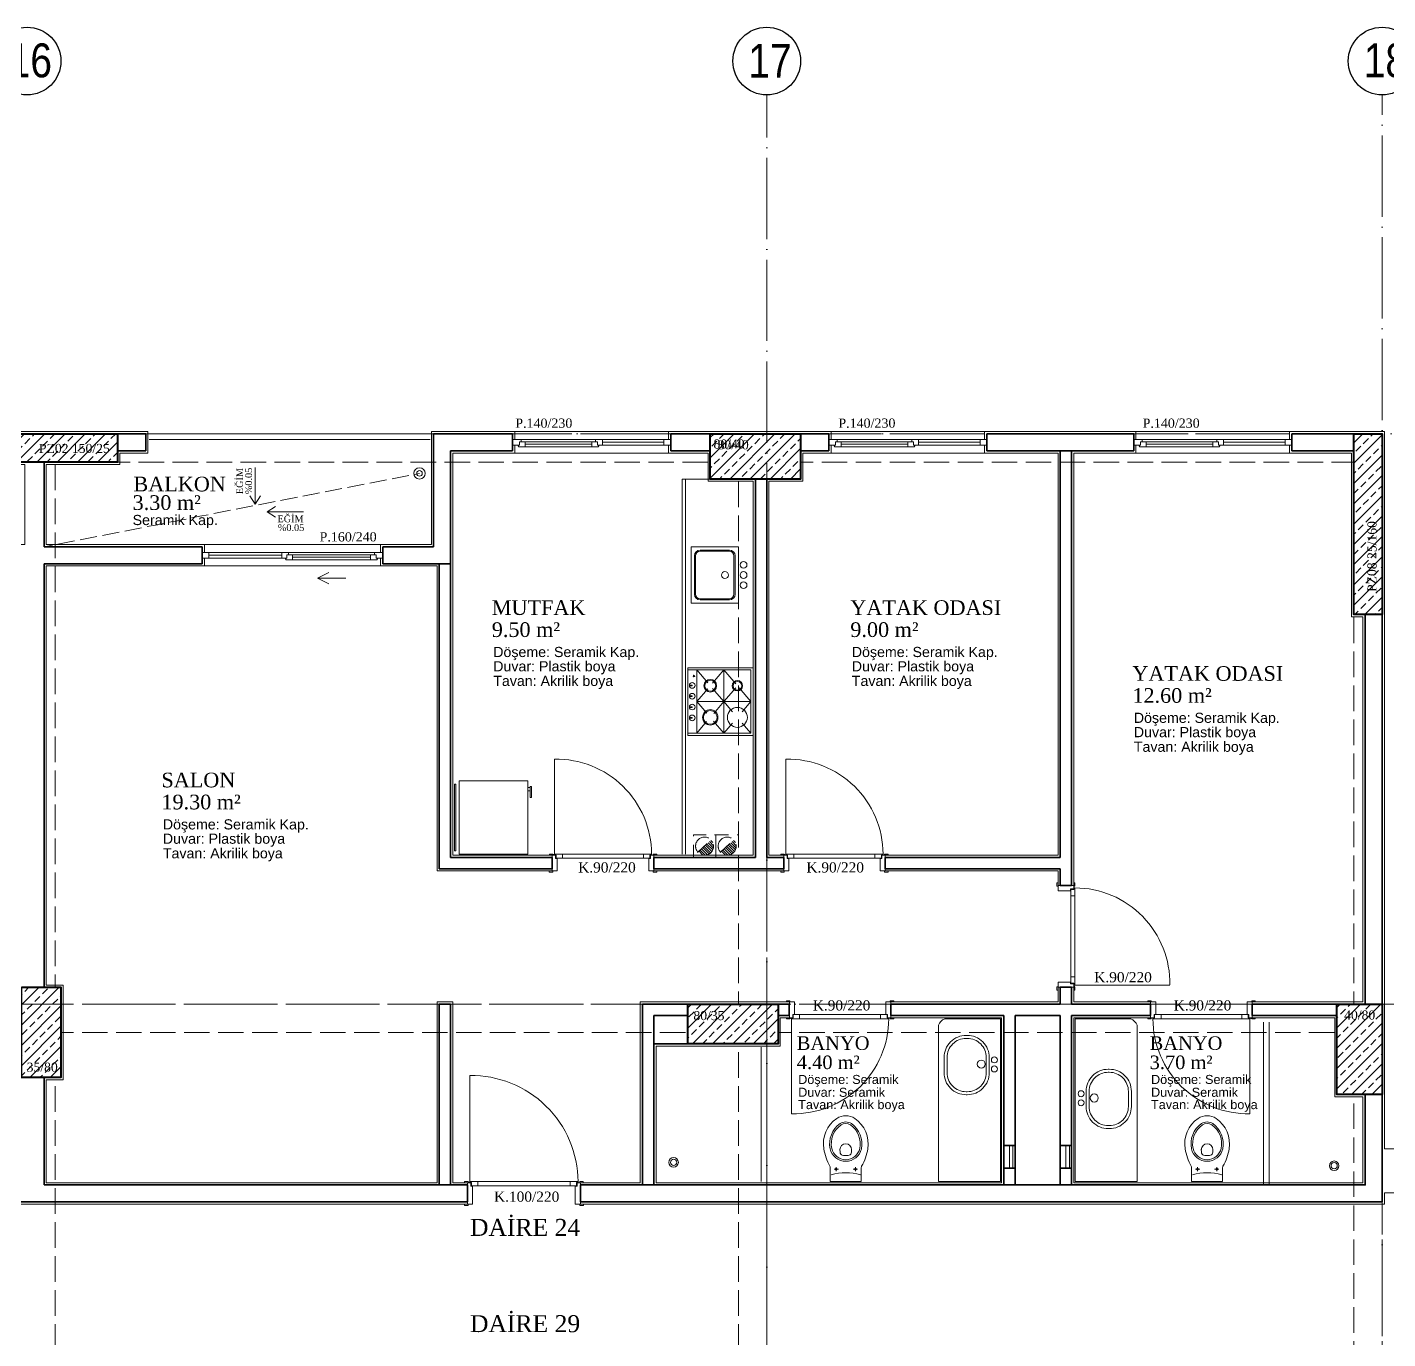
# Model space of a CAD drawing. Header units: millimetres. Extents: x 11587 to 81192, y -36083 to -25300.
# Drawn here: x 39061 to 40266, y -34581 to -33420 of the extents above; entities that cross this region are included whole.
import ezdxf

# ---------------------------------------------------------------- set-up
doc = ezdxf.new("R2010")
doc.units = ezdxf.units.MM
doc.linetypes.add('AKS', pattern=[30, 24, -3, 0, -3])
doc.linetypes.add('IZDUSUM1', pattern=[20, 7.5, -5, 7.5, 0])
for name, color, linetype, lineweight in [('rtm-aks balon', 20, 'Continuous', 25), ('rtm-aks balon yazı', 7, 'Continuous', 20), ('rtm-aks yeni', 7, 'AKS', 20), ('rtm-cam', 141, 'Continuous', 9), ('rtm-duv tugla', 22, 'Continuous', 35), ('rtm-izdusum-üst ince', 8, 'IZDUSUM1', 5), ('rtm-kapı-ahsap', 35, 'Continuous', 13), ('rtm-mhl-yazı-adı', 150, 'Continuous', 30), ('rtm-mhl-yazı-m2', 7, 'Continuous', 20), ('rtm-mhl-yazı-malzeme', 253, 'Continuous', 13), ('rtm-pen-ahsap', 35, 'Continuous', 13), ('rtm-plan katmanı-05', 205, 'Continuous', 20), ('rtm-plan katmanı-07', 135, 'Continuous', 9), ('rtm-sembol ok', 7, 'Continuous', 20), ('rtm-sıva', 252, 'Continuous', 15), ('rtm-tarama-betonarme', 51, 'Continuous', 15), ('rtm-tas_betonarme', 50, 'Continuous', 40), ('rtm-tefris vitrifiye', 9, 'Continuous', 9)]:
    doc.layers.add(name, color=color, linetype=linetype, lineweight=lineweight)
doc.styles.add('AKSYAZI', font='ARIALN.TTF')
doc.styles.add('ARIAL', font='times.ttf')
doc.styles.get("Standard").update_dxf_attribs({"font": 'arial.ttf'})
doc.styles.add('VAZ-OLCU', font='times.ttf', dxfattribs={"height": 60})
pattern_1 = [(45, (10490.655, 20162.28), (-8.980256, 8.980256), []), (45, (10499.636, 20162.28), (-8.980256, 8.980256), [6.35, -3.175])]

# ---------------------------------------------------------------- blocks, each defined once
blk = doc.blocks.new('ABLOKKİRİŞ2')
at = {"layer": 'rtm-izdusum-üst ince', "ltscale": 1.5}
for points in [[(28650.5, -53942.4), (29175.5, -53942.4)], [(29255.5, -53942.4), (29745.5, -53942.4)], [(28595.5, -54432.4), (28595.5, -53967.4)], [(28650.5, -53967.4), (29175.5, -53967.4)], [(29255.5, -53967.4), (29745.5, -53967.4)], [(29200.5, -54447.4), (29200.5, -53982.4)], [(29225.5, -54447.4), (29225.5, -53982.4)], [(29745.5, -54447.4), (29745.5, -54102.4)], [(29770.5, -54447.4), (29770.5, -54102.4)], [(28600.5, -54447.4), (29155.5, -54447.4)], [(29235.5, -54447.4), (29730.5, -54447.4)], [(28600.5, -54472.4), (29155.5, -54472.4)], [(29235.5, -54472.4), (29730.5, -54472.4)], [(29200.5, -54892.4), (29200.5, -54482.4)], [(29225.5, -54892.4), (29225.5, -54482.4)], [(28595.5, -54862.4), (28595.5, -54512.4)], [(29745.5, -54847.4), (29745.5, -54527.4)], [(29770.5, -54847.4), (29770.5, -54527.4)]]:
    blk.add_lwpolyline(points, dxfattribs=at)
blk = doc.blocks.new('rty')
at = {"layer": 'rtm-kapı-ahsap'}
for p, q in [((-58244.9, -62700.3), (-58243.8, -62700.3)), ((-58244.9, -62703.4), (-58244.9, -62700.3)), ((-58243.8, -62703.4), (-58244.9, -62703.4)), ((-58243.8, -62700.3), (-58243.8, -62703.4)), ((-58243.8, -62707.4), (-58243.8, -62702.9)), ((-58229.8, -62702.9), (-58243.8, -62702.9)), ((-58229.8, -62700.4), (-58229.8, -62703.4)), ((-58228.8, -62700.4), (-58229.8, -62700.4)), ((-58229.8, -62702.9), (-58229.8, -62705.9)), ((-58229.8, -62703.4), (-58228.8, -62703.4)), ((-58228.8, -62703.4), (-58228.8, -62700.4)), ((-58232.8, -62707.4), (-58243.8, -62707.4)), ((-58232.8, -62705.9), (-58232.8, -62707.4)), ((-58229.8, -62705.9), (-58232.8, -62705.9)), ((-58232.6, -62706.4), (-58232.6, -62789.4)), ((-58232.6, -62706.4), (-58229.7, -62706.4)), ((-58228.8, -62712), (-58232.6, -62712)), ((-58229.8, -62704.9), (-58228.8, -62704.9)), ((-58229.7, -62706.4), (-58229.7, -62704.9)), ((-58228.8, -62790.9), (-58228.8, -62704.9)), ((-58144.8, -62704.9), (-58228.8, -62704.9)), ((-58228.8, -62783.7), (-58232.6, -62783.7)), ((-58243.8, -62792.3), (-58244.9, -62792.3)), ((-58244.9, -62792.3), (-58244.9, -62795.4)), ((-58244.9, -62795.4), (-58243.8, -62795.4)), ((-58243.8, -62788.4), (-58243.8, -62792.9)), ((-58232.8, -62788.4), (-58243.8, -62788.4)), ((-58243.8, -62795.4), (-58243.8, -62792.3)), ((-58229.8, -62792.9), (-58243.8, -62792.9)), ((-58232.8, -62789.9), (-58232.8, -62788.4)), ((-58229.8, -62789.9), (-58232.8, -62789.9)), ((-58232.6, -62789.4), (-58229.7, -62789.4)), ((-58229.8, -62792.9), (-58229.8, -62789.9)), ((-58229.8, -62790.9), (-58228.8, -62790.9)), ((-58229.8, -62795.4), (-58229.8, -62792.3)), ((-58229.8, -62792.3), (-58228.8, -62792.3)), ((-58228.8, -62795.4), (-58229.8, -62795.4)), ((-58229.7, -62789.4), (-58229.7, -62790.9)), ((-58228.8, -62792.3), (-58228.8, -62795.4))]:
    blk.add_line(p, q, dxfattribs=at)
at = {"layer": 'rtm-kapı-ahsap', "const_width": 0.392}
blk.add_lwpolyline([(-58229.2, -62703.9, 1), (-58229.2, -62704.5, 1)], format="xyb", close=True, dxfattribs=at)
at = {"layer": 'rtm-kapı-ahsap'}
blk.add_arc((-58229.1, -62706.6), 84.3, 270.2011, 1.1472, dxfattribs=at)
blk = doc.blocks.new('K-100')
at = {"layer": 'rtm-kapı-ahsap'}
for p, q in [((-34308.1, -13702.2), (-34307, -13702.2)), ((-34308.1, -13705.4), (-34308.1, -13702.2)), ((-34307, -13705.4), (-34308.1, -13705.4)), ((-34307, -13702.2), (-34307, -13705.4)), ((-34307, -13709.3), (-34307, -13704.8)), ((-34288, -13704.8), (-34307, -13704.8)), ((-34291, -13709.3), (-34307, -13709.3)), ((-34288, -13707.8), (-34291, -13707.8)), ((-34291, -13707.8), (-34291, -13709.3)), ((-34290.8, -13801.3), (-34290.8, -13708.3)), ((-34290.8, -13708.3), (-34287.9, -13708.3)), ((-34288, -13702.3), (-34288, -13705.4)), ((-34287, -13702.3), (-34288, -13702.3)), ((-34288, -13704.8), (-34288, -13707.8)), ((-34288, -13705.4), (-34287, -13705.4)), ((-34288, -13706.8), (-34287, -13706.8)), ((-34287.9, -13708.3), (-34287.9, -13706.8)), ((-34287, -13705.4), (-34287, -13702.3)), ((-34287, -13706.8), (-34287, -13802.8)), ((-34287, -13713.9), (-34290.8, -13713.9)), ((-34287, -13795.6), (-34290.8, -13795.6)), ((-34307, -13804.2), (-34308.1, -13804.2)), ((-34308.1, -13804.2), (-34308.1, -13807.3)), ((-34308.1, -13807.3), (-34307, -13807.3)), ((-34307, -13800.3), (-34307, -13804.8)), ((-34291, -13800.3), (-34307, -13800.3)), ((-34307, -13807.3), (-34307, -13804.2)), ((-34288, -13804.8), (-34307, -13804.8)), ((-34291, -13801.8), (-34291, -13800.3)), ((-34288, -13801.8), (-34291, -13801.8)), ((-34290.8, -13801.3), (-34287.9, -13801.3)), ((-34288, -13804.8), (-34288, -13801.8)), ((-34288, -13802.8), (-34287, -13802.8)), ((-34288, -13807.3), (-34288, -13804.2)), ((-34288, -13804.2), (-34287, -13804.2)), ((-34287, -13807.3), (-34288, -13807.3)), ((-34287.9, -13801.3), (-34287.9, -13802.8)), ((-34193, -13802.8), (-34287, -13802.8)), ((-34287, -13804.2), (-34287, -13807.3))]:
    blk.add_line(p, q, dxfattribs=at)
at = {"layer": 'rtm-kapı-ahsap', "const_width": 0.392}
blk.add_lwpolyline([(-34287.4, -13803.7, -1), (-34287.4, -13803.1, -1)], format="xyb", close=True, dxfattribs=at)
at = {"layer": 'rtm-kapı-ahsap'}
blk.add_arc((-34287.9, -13801.7), 94.9, 359.3332, 89.4605, dxfattribs=at)

msp = doc.modelspace()

# ---------------------------------------------------------------- hatches: boundary and pattern name
at = {"layer": 'rtm-izdusum-üst ince', "ltscale": 1.5}
h = msp.add_hatch(dxfattribs=at)
h.set_pattern_fill('ANSI31', color=256, scale=0.5, angle=270, style=0)
h.set_pattern_definition([(315, (36596.192, -33700.7417), (1.122532, 1.122532), [])])
edge = h.paths.add_edge_path()
edge.add_arc((39661.19, -34145.13), 8, 222.76259, 402.76259)
edge.add_line((39667.06, -34139.7), (39655.32, -34150.57))
h = msp.add_hatch(dxfattribs=at)
h.set_pattern_fill('ANSI31', color=256, scale=0.5, angle=270, style=0)
h.set_pattern_definition([(315, (36616.192, -33700.7417), (1.122532, 1.122532), [])])
edge = h.paths.add_edge_path()
edge.add_arc((39681.19, -34145.13), 8, 222.76259, 402.76259)
edge.add_line((39687.06, -34139.7), (39675.32, -34150.57))
at = {"layer": 'rtm-tarama-betonarme'}
h = msp.add_hatch(dxfattribs=at)
h.set_pattern_fill('ANSI33', color=256, scale=2, style=0)
h.set_pattern_definition(pattern_1)
h.paths.add_polyline_path([(38991.19, -33780.13), (39141.19, -33780.13), (39141.19, -33805.13), (38991.19, -33805.13)])
h = msp.add_hatch(dxfattribs=at)
h.set_pattern_fill('ANSI33', color=256, scale=2, style=0)
h.set_pattern_definition(pattern_1)
h.paths.add_polyline_path([(39746.19, -33780.13), (39746.19, -33820.13), (39666.19, -33820.13), (39666.19, -33780.13)])
h = msp.add_hatch(dxfattribs=at)
h.set_pattern_fill('ANSI33', color=256, scale=2, style=0)
h.set_pattern_definition(pattern_1)
h.paths.add_polyline_path([(40236.19, -33940.13), (40236.19, -33780.13), (40261.19, -33780.13), (40261.19, -33940.13)])
h = msp.add_hatch(dxfattribs=at)
h.set_pattern_fill('ANSI33', color=256, scale=2, style=0)
h.set_pattern_definition(pattern_1)
h.paths.add_polyline_path([(39091.19, -34270.13), (39091.19, -34350.13), (39056.19, -34350.13), (39056.19, -34270.13)])
h = msp.add_hatch(dxfattribs=at)
h.set_pattern_fill('ANSI33', color=256, scale=2, style=0)
h.set_pattern_definition(pattern_1)
h.paths.add_polyline_path([(39726.19, -34320.13), (39646.19, -34320.13), (39646.19, -34285.13), (39726.19, -34285.13)])
h = msp.add_hatch(dxfattribs=at)
h.set_pattern_fill('ANSI33', color=256, scale=2, style=0)
h.set_pattern_definition(pattern_1)
h.paths.add_polyline_path([(40261.19, -34285.13), (40261.19, -34365.13), (40221.19, -34365.13), (40221.19, -34285.13)])

# ---------------------------------------------------------------- linework, layer by layer
at = {"layer": 'rtm-aks balon'}
for centre in [(39061.19, -33450.13), (39716.19, -33450.13), (40261.19, -33450.13)]:
    msp.add_circle(centre, 30, dxfattribs=at)
at = {"layer": 'rtm-aks yeni', "ltscale": 3}
for p, q in [((39716.19, -35680.13), (39716.19, -33480.13)), ((40261.19, -35570.13), (40261.19, -33480.13)), ((33971.19, -33780.13), (42336.19, -33780.13)), ((35966.19, -34285.13), (40341.19, -34285.13))]:
    msp.add_line(p, q, dxfattribs=at)
at = {"layer": 'rtm-cam'}
for p, q in [((39502.19, -33789.38), (39561.19, -33789.38)), ((39570.69, -33787.63), (39625.19, -33787.63)), ((39782.19, -33789.38), (39841.19, -33789.38)), ((39850.69, -33787.63), (39905.19, -33787.63)), ((40052.19, -33789.38), (40111.19, -33789.38)), ((40120.69, -33787.63), (40175.19, -33787.63)), ((39286.69, -33887.63), (39222.19, -33887.63)), ((39365.19, -33889.38), (39296.19, -33889.38))]:
    msp.add_line(p, q, dxfattribs=at)
at = {"layer": 'rtm-duv tugla'}
for points in [[(39141.19, -33780.13), (39166.19, -33780.13)], [(39166.19, -33780.13), (39166.19, -33795.13)], [(39421.19, -33780.13), (39491.19, -33780.13)], [(39421.19, -33880.13), (39421.19, -33780.13)], [(39491.19, -33795.13), (39491.19, -33780.13)], [(39631.19, -33795.13), (39631.19, -33780.13)], [(39631.19, -33780.13), (39666.19, -33780.13)], [(39746.19, -33780.13), (39771.19, -33780.13)], [(39771.19, -33795.13), (39771.19, -33780.13)], [(39911.19, -33780.13), (40041.19, -33780.13)], [(39911.19, -33795.13), (39911.19, -33780.13)], [(40041.19, -33795.13), (40041.19, -33780.13)], [(40181.19, -33780.13), (40236.19, -33780.13)], [(40181.19, -33795.13), (40181.19, -33780.13)], [(39141.19, -33795.13), (39166.19, -33795.13)], [(39436.19, -33795.13), (39491.19, -33795.13)], [(39436.19, -33895.13), (39436.19, -33795.13)], [(39631.19, -33795.13), (39666.19, -33795.13)], [(39746.19, -33795.13), (39771.19, -33795.13)], [(39911.19, -33795.13), (40041.19, -33795.13)], [(39976.19, -34155.13), (39976.19, -33795.13)], [(39986.19, -34180.13), (39986.19, -33795.13)], [(40181.19, -33795.13), (40236.19, -33795.13)], [(39076.19, -33805.13), (39076.19, -33880.13)], [(39706.19, -34155.13), (39706.19, -33820.13)], [(39716.19, -34155.13), (39716.19, -33820.13)], [(39076.19, -33880.13), (39216.19, -33880.13)], [(39216.19, -33880.13), (39216.19, -33895.13)], [(39376.19, -33880.13), (39421.19, -33880.13)], [(39376.19, -33880.13), (39376.19, -33895.13)], [(39076.19, -33895.13), (39076.19, -34270.13)], [(39076.19, -33895.13), (39216.19, -33895.13)], [(39376.19, -33895.13), (39436.19, -33895.13)], [(39426.19, -33895.13), (39426.19, -34165.13)], [(39436.19, -33895.13), (39436.19, -34155.13)], [(40246.19, -33940.13), (40246.19, -34285.13)], [(40261.19, -33940.13), (40261.19, -34285.13)], [(39526.19, -34155.13), (39436.19, -34155.13)], [(39526.19, -34165.13), (39526.19, -34155.13)], [(39706.19, -34155.13), (39616.19, -34155.13)], [(39616.19, -34165.13), (39616.19, -34155.13)], [(39731.19, -34155.13), (39716.19, -34155.13)], [(39731.19, -34165.13), (39731.19, -34155.13)], [(39976.19, -34155.13), (39821.19, -34155.13)], [(39821.19, -34165.13), (39821.19, -34155.13)], [(39526.19, -34165.13), (39426.19, -34165.13)], [(39731.19, -34165.13), (39616.19, -34165.13)], [(39976.19, -34165.13), (39821.19, -34165.13)], [(39976.19, -34180.13), (39976.19, -34165.13)], [(39976.19, -34180.13), (39986.19, -34180.13)], [(39976.19, -34285.13), (39976.19, -34270.13)], [(39976.19, -34270.13), (39986.19, -34270.13)], [(39986.19, -34285.13), (39986.19, -34270.13)], [(39426.19, -34445.13), (39426.19, -34285.13), (39436.19, -34285.13), (39436.19, -34445.13)], [(39606.19, -34285.13), (39606.19, -34445.13)], [(39646.19, -34285.13), (39606.19, -34285.13)], [(39736.19, -34285.13), (39726.19, -34285.13)], [(39736.19, -34285.13), (39736.19, -34295.13)], [(39976.19, -34285.13), (39826.19, -34285.13)], [(39826.19, -34285.13), (39826.19, -34295.13)], [(40056.19, -34285.13), (39986.19, -34285.13)], [(40056.19, -34285.13), (40056.19, -34295.13)], [(40221.19, -34285.13), (40146.19, -34285.13)], [(40146.19, -34285.13), (40146.19, -34295.13)], [(39616.19, -34295.13), (39616.19, -34445.13)], [(39646.19, -34295.13), (39616.19, -34295.13)], [(39736.19, -34295.13), (39726.19, -34295.13)], [(39926.19, -34295.13), (39826.19, -34295.13)], [(39926.19, -34445.13), (39926.19, -34295.13)], [(39936.19, -34445.13), (39936.19, -34295.13)], [(39976.19, -34295.13), (39936.19, -34295.13)], [(39976.19, -34445.13), (39976.19, -34295.13)], [(39986.19, -34445.13), (39986.19, -34295.13)], [(40056.19, -34295.13), (39986.19, -34295.13)], [(40221.19, -34295.13), (40146.19, -34295.13)], [(39646.19, -34320.13), (39616.19, -34320.13)], [(39076.19, -34350.13), (39076.19, -34445.13)], [(40261.19, -34365.13), (40261.19, -34460.13), (39551.19, -34460.13)], [(40246.19, -34365.13), (40246.19, -34445.13), (39551.19, -34445.13)], [(39926.19, -34410.13), (39936.19, -34410.13)], [(39976.19, -34410.13), (39986.19, -34410.13)], [(39926.19, -34430.13), (39936.19, -34430.13)], [(39976.19, -34430.13), (39986.19, -34430.13)], [(39451.19, -34445.13), (39076.19, -34445.13)], [(39451.19, -34445.13), (39451.19, -34460.13)], [(39551.19, -34445.13), (39551.19, -34460.13)], [(39451.19, -34460.13), (38686.19, -34460.13)]]:
    msp.add_lwpolyline(points, dxfattribs=at)
at = {"layer": 'rtm-izdusum-üst ince'}
msp.add_lwpolyline([(39076.19, -33880.13), (39408.69, -33815.13)], dxfattribs=at)
at = {"layer": 'rtm-izdusum-üst ince', "ltscale": 1.5}
for points in [[(39671.19, -34155.13), (39651.19, -34155.13), (39651.19, -34135.13), (39671.19, -34135.13), (39671.19, -34155.13)], [(39691.19, -34155.13), (39671.19, -34155.13), (39671.19, -34135.13), (39691.19, -34135.13), (39691.19, -34155.13)], [(39655.32, -34150.57), (39667.06, -34139.7)], [(39675.32, -34150.57), (39687.06, -34139.7)]]:
    msp.add_lwpolyline(points, dxfattribs=at)
for centre in [(39661.19, -34145.13), (39681.19, -34145.13)]:
    msp.add_circle(centre, 8, dxfattribs=at)
at = {"layer": 'rtm-kapı-ahsap'}
for points in [[(39931.19, -34430.13), (39931.19, -34410.13)], [(39934.19, -34430.13), (39934.19, -34410.13)], [(39981.19, -34430.13), (39981.19, -34410.13)], [(39984.19, -34430.13), (39984.19, -34410.13)]]:
    msp.add_lwpolyline(points, dxfattribs=at)
at = {"layer": 'rtm-pen-ahsap'}
for p, q in [((39498.69, -33785.13), (39491.19, -33785.13)), ((39498.69, -33785.13), (39498.69, -33787.13)), ((39572.19, -33785.13), (39564.69, -33785.13)), ((39564.69, -33787.13), (39564.69, -33785.13)), ((39570.69, -33785.13), (39570.69, -33790.13)), ((39572.19, -33785.13), (39631.19, -33785.13)), ((39625.19, -33785.13), (39625.19, -33790.13)), ((39778.69, -33785.13), (39771.19, -33785.13)), ((39778.69, -33785.13), (39778.69, -33787.13)), ((39852.19, -33785.13), (39844.69, -33785.13)), ((39844.69, -33787.13), (39844.69, -33785.13)), ((39850.69, -33785.13), (39850.69, -33790.13)), ((39852.19, -33785.13), (39911.19, -33785.13)), ((39905.19, -33785.13), (39905.19, -33790.13)), ((40048.69, -33785.13), (40041.19, -33785.13)), ((40048.69, -33785.13), (40048.69, -33787.13)), ((40122.19, -33785.13), (40114.69, -33785.13)), ((40114.69, -33787.13), (40114.69, -33785.13)), ((40120.69, -33785.13), (40120.69, -33790.13)), ((40122.19, -33785.13), (40181.19, -33785.13)), ((40175.19, -33785.13), (40175.19, -33790.13)), ((39491.19, -33790.13), (39497.19, -33790.13)), ((39496.56, -33791.63), (39502.19, -33791.63)), ((39497.19, -33787.13), (39502.19, -33787.13)), ((39497.19, -33787.13), (39497.19, -33790.13)), ((39561.19, -33787.13), (39502.19, -33787.13)), ((39502.19, -33787.13), (39502.19, -33791.63)), ((39561.19, -33791.63), (39502.19, -33791.63)), ((39566.19, -33787.13), (39561.19, -33787.13)), ((39561.19, -33787.13), (39561.19, -33791.63)), ((39566.83, -33791.63), (39561.19, -33791.63)), ((39566.19, -33787.13), (39566.19, -33790.13)), ((39566.19, -33790.13), (39570.69, -33790.13)), ((39620.19, -33790.13), (39570.69, -33790.13)), ((39620.19, -33790.13), (39625.83, -33790.13)), ((39631.19, -33790.13), (39625.19, -33790.13)), ((39771.19, -33790.13), (39777.19, -33790.13)), ((39776.56, -33791.63), (39782.19, -33791.63)), ((39777.19, -33787.13), (39782.19, -33787.13)), ((39777.19, -33787.13), (39777.19, -33790.13)), ((39841.19, -33787.13), (39782.19, -33787.13)), ((39782.19, -33787.13), (39782.19, -33791.63)), ((39841.19, -33791.63), (39782.19, -33791.63)), ((39846.19, -33787.13), (39841.19, -33787.13)), ((39841.19, -33787.13), (39841.19, -33791.63)), ((39846.83, -33791.63), (39841.19, -33791.63)), ((39846.19, -33787.13), (39846.19, -33790.13)), ((39846.19, -33790.13), (39850.69, -33790.13)), ((39900.19, -33790.13), (39850.69, -33790.13)), ((39900.19, -33790.13), (39905.83, -33790.13)), ((39911.19, -33790.13), (39905.19, -33790.13)), ((40041.19, -33790.13), (40047.19, -33790.13)), ((40046.56, -33791.63), (40052.19, -33791.63)), ((40047.19, -33787.13), (40052.19, -33787.13)), ((40047.19, -33787.13), (40047.19, -33790.13)), ((40111.19, -33787.13), (40052.19, -33787.13)), ((40052.19, -33787.13), (40052.19, -33791.63)), ((40111.19, -33791.63), (40052.19, -33791.63)), ((40116.19, -33787.13), (40111.19, -33787.13)), ((40111.19, -33787.13), (40111.19, -33791.63)), ((40116.83, -33791.63), (40111.19, -33791.63)), ((40116.19, -33787.13), (40116.19, -33790.13)), ((40116.19, -33790.13), (40120.69, -33790.13)), ((40170.19, -33790.13), (40120.69, -33790.13)), ((40170.19, -33790.13), (40175.83, -33790.13)), ((40181.19, -33790.13), (40175.19, -33790.13)), ((39285.19, -33885.13), (39216.19, -33885.13)), ((39216.19, -33890.13), (39222.19, -33890.13)), ((39227.19, -33890.13), (39221.56, -33890.13)), ((39222.19, -33885.13), (39222.19, -33890.13)), ((39227.19, -33890.13), (39286.69, -33890.13)), ((39285.19, -33885.13), (39292.69, -33885.13)), ((39286.69, -33885.13), (39286.69, -33890.13)), ((39291.19, -33890.13), (39286.69, -33890.13)), ((39290.56, -33891.63), (39296.19, -33891.63)), ((39291.19, -33887.13), (39296.19, -33887.13)), ((39291.19, -33887.13), (39291.19, -33890.13)), ((39292.69, -33887.13), (39292.69, -33885.13)), ((39296.19, -33887.13), (39365.19, -33887.13)), ((39296.19, -33887.13), (39296.19, -33891.63)), ((39296.19, -33891.63), (39365.19, -33891.63)), ((39370.19, -33887.13), (39365.19, -33887.13)), ((39365.19, -33887.13), (39365.19, -33891.63)), ((39370.83, -33891.63), (39365.19, -33891.63)), ((39368.69, -33885.13), (39368.69, -33887.13)), ((39368.69, -33885.13), (39376.19, -33885.13)), ((39370.19, -33887.13), (39370.19, -33890.13)), ((39376.19, -33890.13), (39370.19, -33890.13))]:
    msp.add_line(p, q, dxfattribs=at)
for points in [[(39496.56, -33791.63), (39495.69, -33790.13)], [(39566.83, -33791.63), (39567.69, -33790.13)], [(39776.56, -33791.63), (39775.69, -33790.13)], [(39846.83, -33791.63), (39847.69, -33790.13)], [(40046.56, -33791.63), (40045.69, -33790.13)], [(40116.83, -33791.63), (40117.69, -33790.13)], [(39290.56, -33891.63), (39289.69, -33890.13)], [(39370.83, -33891.63), (39371.69, -33890.13)]]:
    msp.add_lwpolyline(points, dxfattribs=at)
at = {"layer": 'rtm-plan katmanı-05'}
for points in [[(39169.19, -33780.13), (39418.19, -33780.13)], [(39169.19, -33785.13), (39418.19, -33785.13)]]:
    msp.add_lwpolyline(points, dxfattribs=at)
at = {"layer": 'rtm-plan katmanı-05', "ltscale": 0.6}
for points in [[(39629.19, -33778.13), (39493.19, -33778.13)], [(39909.19, -33778.13), (39773.19, -33778.13)], [(40179.19, -33778.13), (40043.19, -33778.13)], [(39629.19, -33797.13), (39493.19, -33797.13)], [(39909.19, -33797.13), (39773.19, -33797.13)], [(40179.19, -33797.13), (40043.19, -33797.13)], [(39218.19, -33878.13), (39374.19, -33878.13)], [(39218.19, -33897.13), (39374.19, -33897.13)]]:
    msp.add_lwpolyline(points, dxfattribs=at)
at = {"layer": 'rtm-plan katmanı-05'}
for radius in [5, 2.5]:
    msp.add_circle((39408.69, -33815.13), radius, dxfattribs=at)
at = {"layer": 'rtm-plan katmanı-07'}
for points in [[(39564.69, -33785.13), (39498.69, -33785.13)], [(39844.69, -33785.13), (39778.69, -33785.13)], [(40114.69, -33785.13), (40048.69, -33785.13)], [(39292.69, -33885.13), (39368.69, -33885.13)]]:
    msp.add_lwpolyline(points, dxfattribs=at)
at = {"layer": 'rtm-sembol ok'}
for points in [[(39263.06, -33809.99), (39263.06, -33842.32)], [(39263.06, -33842.32), (39258.39, -33834.91)], [(39263.06, -33842.32), (39267.73, -33834.91)], [(39273.75, -33849.11), (39281.15, -33844.44)], [(39306.08, -33849.11), (39273.75, -33849.11)], [(39273.75, -33849.11), (39281.15, -33853.78)], [(39318.44, -33907.82), (39328.44, -33902.82)], [(39343.44, -33907.82), (39318.44, -33907.82)], [(39318.44, -33907.82), (39328.44, -33912.82)]]:
    msp.add_lwpolyline(points, dxfattribs=at)
at = {"layer": 'rtm-sıva'}
for points in [[(39218.19, -33885.13), (39218.19, -33878.13), (39078.19, -33878.13), (39078.19, -33807.13), (39143.19, -33807.13), (39143.19, -33797.13), (39168.19, -33797.13), (39168.19, -33778.13), (38964.19, -33778.13), (38964.19, -33797.13), (38989.19, -33797.13), (38989.19, -33807.13), (39059.19, -33807.13), (39059.19, -33878.13), (38919.19, -33878.13), (38919.19, -33885.13)], [(39374.19, -33885.13), (39374.19, -33878.13), (39419.19, -33878.13), (39419.19, -33778.13), (39493.19, -33778.13), (39493.19, -33785.13)], [(39773.19, -33785.13), (39773.19, -33778.13), (39629.19, -33778.13), (39629.19, -33785.13)], [(39909.19, -33785.13), (39909.19, -33778.13), (40043.19, -33778.13), (40043.19, -33785.13)], [(40373.19, -34420.13), (40373.19, -34413.13), (40263.19, -34413.13), (40263.19, -33778.13), (40179.19, -33778.13), (40179.19, -33785.13)], [(39526.19, -34153.13), (39438.19, -34153.13), (39438.19, -33797.13), (39493.19, -33797.13), (39493.19, -33790.13)], [(39629.19, -33790.13), (39629.19, -33797.13), (39664.19, -33797.13), (39664.19, -33822.13), (39704.19, -33822.13), (39704.19, -34153.13), (39616.19, -34153.13)], [(39773.19, -33790.13), (39773.19, -33797.13), (39748.19, -33797.13), (39748.19, -33822.13), (39718.19, -33822.13), (39718.19, -34153.13), (39731.19, -34153.13)], [(39821.19, -34153.13), (39974.19, -34153.13), (39974.19, -33797.13), (39909.19, -33797.13), (39909.19, -33790.13)], [(40043.19, -33790.13), (40043.19, -33797.13), (39988.19, -33797.13), (39988.19, -34180.13)], [(40146.19, -34283.13), (40244.19, -34283.13), (40244.19, -33942.13), (40234.19, -33942.13), (40234.19, -33797.13), (40179.19, -33797.13), (40179.19, -33790.13)], [(39451.19, -34443.13), (39438.19, -34443.13), (39438.19, -34283.13), (39424.19, -34283.13), (39424.19, -34443.13), (39078.19, -34443.13), (39078.19, -34352.13), (39093.19, -34352.13), (39093.19, -34268.13), (39078.19, -34268.13), (39078.19, -33897.13), (39218.19, -33897.13), (39218.19, -33890.13)], [(39526.19, -34167.13), (39424.19, -34167.13), (39424.19, -33897.13), (39374.19, -33897.13), (39374.19, -33890.13)], [(39731.19, -34167.13), (39616.19, -34167.13)], [(39974.19, -34180.13), (39974.19, -34167.13), (39821.19, -34167.13)], [(39974.19, -34270.13), (39974.19, -34283.13), (39826.19, -34283.13)], [(40056.19, -34283.13), (39988.19, -34283.13), (39988.19, -34270.13)], [(39736.19, -34283.13), (39604.19, -34283.13), (39604.19, -34443.13), (39551.19, -34443.13)], [(39826.19, -34297.13), (39924.19, -34297.13), (39924.19, -34443.13), (39618.19, -34443.13), (39618.19, -34322.13), (39728.19, -34322.13), (39728.19, -34297.13), (39736.19, -34297.13)], [(40146.19, -34297.13), (40219.19, -34297.13), (40219.19, -34367.13), (40244.19, -34367.13), (40244.19, -34443.13), (39988.19, -34443.13), (39988.19, -34297.13), (40056.19, -34297.13)], [(39551.19, -34462.13), (40263.19, -34462.13), (40263.19, -34452.13), (40343.19, -34452.13), (40343.19, -34432.13), (40373.19, -34432.13), (40373.19, -34425.13)], [(38686.19, -34462.13), (39451.19, -34462.13)]]:
    msp.add_lwpolyline(points, dxfattribs=at)
at = {"layer": 'rtm-tas_betonarme'}
for points in [[(38991.19, -33780.13), (39141.19, -33780.13), (39141.19, -33805.13), (38991.19, -33805.13)], [(39666.19, -33780.13), (39746.19, -33780.13), (39746.19, -33820.13), (39666.19, -33820.13)], [(40236.19, -33780.13), (40261.19, -33780.13), (40261.19, -33940.13), (40236.19, -33940.13)], [(39056.19, -34270.13), (39091.19, -34270.13), (39091.19, -34350.13), (39056.19, -34350.13)], [(39646.19, -34285.13), (39726.19, -34285.13), (39726.19, -34320.13), (39646.19, -34320.13)], [(40221.19, -34285.13), (40261.19, -34285.13), (40261.19, -34365.13), (40221.19, -34365.13)]]:
    msp.add_lwpolyline(points, close=True, dxfattribs=at)
at = {"layer": 'rtm-tefris vitrifiye'}
for p, q in [((39641.19, -33820.13), (39641.19, -34152.13)), ((39649.19, -33880.13), (39691.19, -33880.13)), ((39649.19, -33930.13), (39649.19, -33880.13)), ((39691.19, -33880.13), (39691.19, -33930.13)), ((39652.19, -33922.13), (39652.19, -33888.13)), ((39653.19, -33922.13), (39653.19, -33888.13)), ((39657.19, -33883.13), (39683.19, -33883.13)), ((39657.19, -33884.13), (39683.19, -33884.13)), ((39687.19, -33888.13), (39687.19, -33922.13)), ((39688.19, -33888.13), (39688.19, -33922.13)), ((39649.19, -33930.13), (39691.19, -33930.13)), ((39657.19, -33926.13), (39683.19, -33926.13)), ((39657.19, -33927.13), (39683.19, -33927.13)), ((39704.19, -33987.16), (39646.19, -33987.16)), ((39646.19, -33987.16), (39646.19, -34047.16)), ((39702.19, -33989.16), (39646.19, -33989.16)), ((39664.07, -34000.68), (39654.19, -33989.16)), ((39654.19, -33989.16), (39654.19, -34045.16)), ((39678.19, -33989.16), (39668.17, -34000.85)), ((39688.83, -34001.57), (39678.19, -33989.16)), ((39678.19, -33989.16), (39678.19, -34045.16)), ((39702.19, -33989.16), (39702.19, -34045.16)), ((39704.19, -33987.16), (39704.19, -34047.16)), ((39650.17, -34002.58), (39647.71, -34002.58)), ((39650.17, -34003.12), (39650.17, -34002.58)), ((39647.71, -34003.12), (39650.17, -34003.12)), ((39650.17, -34012.17), (39647.71, -34012.17)), ((39647.71, -34012.7), (39650.17, -34012.7)), ((39650.17, -34012.7), (39650.17, -34012.17)), ((39663.94, -34005.79), (39654.19, -34017.16)), ((39678.19, -34017.16), (39668.16, -34005.45)), ((39678.19, -34017.16), (39688.68, -34004.93)), ((39691.74, -34004.97), (39702.19, -34017.16)), ((39650.17, -34021.75), (39647.71, -34021.75)), ((39647.71, -34022.29), (39650.17, -34022.29)), ((39650.17, -34022.29), (39650.17, -34021.75)), ((39663.01, -34027.45), (39654.19, -34017.16)), ((39702.19, -34017.16), (39654.19, -34017.16)), ((39678.19, -34017.16), (39669.23, -34027.62)), ((39685.88, -34026.13), (39678.19, -34017.16)), ((39702.19, -34017.16), (39694.51, -34026.13)), ((39650.17, -34031.34), (39647.71, -34031.34)), ((39647.71, -34031.88), (39650.17, -34031.88)), ((39650.17, -34031.88), (39650.17, -34031.34)), ((39662.95, -34034.94), (39654.19, -34045.16)), ((39678.19, -34045.16), (39669.09, -34034.54)), ((39678.19, -34045.16), (39685.88, -34036.19)), ((39694.51, -34036.19), (39702.19, -34045.16)), ((39654.19, -34045.16), (39646.19, -34045.16)), ((39702.19, -34045.16), (39654.19, -34045.16)), ((39439.76, -34090.23), (39439.76, -34149.23)), ((39440.76, -34090.23), (39439.76, -34090.23)), ((39440.76, -34149.23), (39440.76, -34090.23)), ((39443.76, -34087.23), (39504.76, -34087.23)), ((39443.76, -34152.23), (39443.76, -34087.23)), ((39504.76, -34093.23), (39506.76, -34093.23)), ((39504.76, -34096.23), (39506.76, -34096.23)), ((39507.76, -34092.23), (39506.76, -34092.23)), ((39506.76, -34092.23), (39506.76, -34102.23)), ((39507.76, -34102.23), (39507.76, -34092.23)), ((39506.76, -34102.23), (39507.76, -34102.23)), ((39439.76, -34149.23), (39440.76, -34149.23)), ((39504.76, -34152.23), (39443.76, -34152.23)), ((39784.03, -34419.03), (39788.36, -34419.03)), ((40104.03, -34419.03), (40108.36, -34419.03)), ((39772.45, -34429.55), (39772.45, -34442.13)), ((39775.82, -34431.13), (39779.74, -34431.13)), ((39777.67, -34433.01), (39777.67, -34429.3)), ((39796.56, -34431.13), (39792.64, -34431.13)), ((39794.72, -34433.01), (39794.72, -34429.3)), ((39799.93, -34429.55), (39799.93, -34442.13)), ((40092.45, -34429.55), (40092.45, -34442.13)), ((40095.82, -34431.13), (40099.74, -34431.13)), ((40097.67, -34433.01), (40097.67, -34429.3)), ((40116.56, -34431.13), (40112.64, -34431.13)), ((40114.72, -34433.01), (40114.72, -34429.3)), ((40119.93, -34429.55), (40119.93, -34442.13)), ((39799.93, -34442.13), (39772.45, -34442.13)), ((40119.93, -34442.13), (40092.45, -34442.13))]:
    msp.add_line(p, q, dxfattribs=at)
for points in [[(39666.19, -33820.13), (39641.19, -33820.13)], [(39644.19, -33820.13), (39644.19, -34152.13)], [(39704.19, -34047.16), (39646.19, -34047.16)], [(39504.76, -34087.23), (39504.76, -34152.23)], [(40156.19, -34445.13), (40156.19, -34301.13)], [(40161.19, -34445.13), (40161.19, -34301.13)], [(39711.19, -34442.13), (39711.19, -34323.13)], [(39716.19, -34442.13), (39716.19, -34323.13)]]:
    msp.add_lwpolyline(points, dxfattribs=at)
for points in [[(39868.19, -34442.13), (39868.19, -34303.72, -0.2032744), (39873.77, -34298.13), (39923.19, -34298.13), (39923.19, -34442.13), (39868.19, -34442.13)], [(40044.19, -34442.13), (40044.19, -34303.72, 0.2032744), (40038.61, -34298.13), (39989.19, -34298.13), (39989.19, -34442.13), (40044.19, -34442.13)], [(39892.83, -34312.67), (39893.72, -34312.67, -0.4142136), (39913.32, -34332.27), (39913.32, -34345.66, -0.4142136), (39893.72, -34365.26), (39892.83, -34365.26, -0.4142136), (39873.22, -34345.66), (39873.22, -34332.27, -0.4142136)], [(39892.83, -34315.34), (39893.72, -34315.34, -0.4142136), (39910.65, -34332.27), (39910.65, -34345.66, -0.4142136), (39893.72, -34362.59), (39892.83, -34362.59, -0.4142136), (39875.9, -34345.66), (39875.9, -34332.27, -0.4142136)], [(40019.56, -34342.67), (40018.67, -34342.67, 0.4142136), (39999.06, -34362.27), (39999.06, -34375.66, 0.4142136), (40018.67, -34395.26), (40019.56, -34395.26, 0.4142136), (40039.16, -34375.66), (40039.16, -34362.27, 0.4142136)], [(40019.56, -34345.34), (40018.67, -34345.34, 0.4142136), (40001.74, -34362.27), (40001.74, -34375.66, 0.4142136), (40018.67, -34392.59), (40019.56, -34392.59, 0.4142136), (40036.49, -34375.66), (40036.49, -34362.27, 0.4142136)]]:
    msp.add_lwpolyline(points, format="xyb", close=True, dxfattribs=at)
for centre, radius in [((39695.69, -33896.13), 3), ((39679.19, -33905.13), 3), ((39695.69, -33905.13), 3), ((39695.69, -33914.13), 3), ((39650.19, -34002.85), 2.5), ((39651.76, -33994.57), 0.75), ((39666.19, -34003.16), 5.63), ((39666.19, -34003.16), 4.84), ((39690.19, -34003.16), 4.63), ((39690.19, -34003.16), 3.84), ((39650.19, -34012.44), 2.5), ((39650.19, -34022.02), 2.5), ((39666.19, -34031.16), 6.84), ((39666.19, -34031.16), 6.05), ((39690.19, -34031.16), 8.84), ((39650.19, -34031.61), 2.5), ((39906.19, -34338.13), 3.56), ((39917.77, -34334.39), 2.67), ((39917.77, -34342.41), 2.67), ((39994.61, -34364.39), 2.67), ((39994.61, -34372.41), 2.67), ((40006.19, -34368.13), 3.56), ((39633.69, -34425.13), 4.25), ((39633.69, -34425.13), 2.75), ((40218.69, -34428.13), 4.25), ((39777.67, -34431.13), 0.825), ((39794.72, -34431.13), 0.825), ((40097.67, -34431.13), 0.825), ((40114.72, -34431.13), 0.825), ((40218.69, -34428.13), 2.75)]:
    msp.add_circle(centre, radius, dxfattribs=at)
for centre, radius, start, end in [((39657.19, -33888.13), 5, 90, 180), ((39657.19, -33888.13), 4, 90, 180), ((39683.19, -33888.13), 5, 0, 90), ((39683.19, -33888.13), 4, 0, 90), ((39657.19, -33922.13), 5, 180, 270), ((39657.19, -33922.13), 4, 180, 270), ((39683.19, -33922.13), 4, 270, 0), ((39683.19, -33922.13), 5, 270, 0), ((39793.89, -34408.75), 27.5, 124.90445, 189.49177), ((39786.19, -34398.68), 14.85, 57.23949, 122.76051), ((39778.49, -34408.75), 27.5, 350.50823, 55.09555), ((40113.89, -34408.75), 27.5, 124.90445, 189.49177), ((40106.19, -34398.68), 14.85, 57.23949, 122.76051), ((40098.49, -34408.75), 27.5, 350.50823, 55.09555), ((39793.89, -34408.75), 22, 125.18852, 191.4306), ((39793.89, -34408.75), 20.57, 125.18852, 191.4306), ((39786.19, -34398.68), 9.35, 57.83247, 122.16749), ((39786.19, -34398.68), 7.92, 57.83247, 122.16749), ((39778.49, -34408.75), 20.57, 348.5694, 54.81148), ((39778.49, -34408.75), 22, 348.5694, 54.81148), ((40113.89, -34408.75), 22, 125.18852, 191.4306), ((40113.89, -34408.75), 20.57, 125.18852, 191.4306), ((40106.19, -34398.68), 9.35, 57.83247, 122.16749), ((40106.19, -34398.68), 7.92, 57.83247, 122.16749), ((40098.49, -34408.75), 20.57, 348.5694, 54.81148), ((40098.49, -34408.75), 22, 348.5694, 54.81148), ((39786.17, -34413.81), 5.11, 90.26223, 180), ((39786.22, -34413.81), 5.12, 0, 89.73777), ((40106.17, -34413.81), 5.11, 90.26223, 180), ((40106.22, -34413.81), 5.12, 0, 89.73777), ((39810.22, -34406.38), 44, 188.76392, 210.09462), ((39786.26, -34409.9), 14.3, 192.81214, 269.7338), ((39786.26, -34409.9), 12.87, 192.81214, 269.7338), ((39794, -34414.13), 12.95, 176.68797, 192.17308), ((39784.03, -34416.28), 2.75, 192.17308, 270), ((39786.12, -34409.9), 12.87, 270.2662, 347.18786), ((39786.12, -34409.9), 14.3, 270.2662, 347.18786), ((39788.36, -34416.28), 2.75, 270, 347.82692), ((39778.39, -34414.13), 12.95, 347.82692, 3.31203), ((39762.16, -34406.38), 44, 329.90538, 351.23608), ((40130.22, -34406.38), 44, 188.76392, 210.09462), ((40106.26, -34409.9), 14.3, 192.81214, 269.7338), ((40106.26, -34409.9), 12.87, 192.81214, 269.7338), ((40114, -34414.13), 12.95, 176.68797, 192.17308), ((40104.03, -34416.28), 2.75, 192.17308, 270), ((40106.12, -34409.9), 12.87, 270.2662, 347.18786), ((40106.12, -34409.9), 14.3, 270.2662, 347.18786), ((40108.36, -34416.28), 2.75, 270, 347.82692), ((40098.39, -34414.13), 12.95, 347.82692, 3.31203), ((40082.16, -34406.38), 44, 329.90538, 351.23608), ((39770.25, -34429.55), 2.2, 0, 30.09462), ((39786.19, -34478.32), 44, 72.84729, 107.15268), ((39802.13, -34429.55), 2.2, 149.90538, 180), ((40090.25, -34429.55), 2.2, 0, 30.09462), ((40106.19, -34478.32), 44, 72.84729, 107.15268), ((40122.13, -34429.55), 2.2, 149.90538, 180)]:
    msp.add_arc(centre, radius, start, end, dxfattribs=at)

# ---------------------------------------------------------------- block references
at = {"layer": 'rtm-izdusum-üst ince'}
msp.add_blockref('ABLOKKİRİŞ2', (10490.66, 20162.28), dxfattribs=at)
at = {"layer": 'rtm-kapı-ahsap'}
for p, rotation in [((-23176.68, 24076.65), 90.00000000000001), ((-22971.68, 24076.65), 90.00000000000001), ((102849.06, -92526.91), 270)]:
    msp.add_blockref('rty', p, dxfattribs=dict(at, rotation=rotation))
at = {"layer": 'rtm-kapı-ahsap', "xscale": -1}
for name, p, rotation in [('rty', (98217.97, -96973), 180), ('rty', (-22966.68, -92526.91), 90), ('K-100', (53255.98, -155.16), 270)]:
    msp.add_blockref(name, p, dxfattribs=dict(at, rotation=rotation))

# ---------------------------------------------------------------- texts
at = {"layer": 'rtm-aks balon yazı', "char_height": 30, "attachment_point": 7, "style": 'AKSYAZI'}
for s, insert, width in [('16', (39044.97, -33464.9), 34.1619), ('17', (39699.97, -33464.9), 27.7214), ('18', (40244.97, -33464.9), 27.7214)]:
    msp.add_mtext(s, dxfattribs=dict(at, insert=insert, width=width))
at = {"layer": 'rtm-mhl-yazı-adı', "style": 'ARIAL'}
for s, height, p in [('BALKON', 13, (39155.37, -33831.08)), ('EĞİM', 6, (39282.9, -33858.39)), ('%%%0.05', 6, (39283.24, -33866.16)), ('MUTFAK', 13, (39472.69, -33940.48)), ('YATAK ODASI', 13, (39790.23, -33940.48)), ('YATAK ODASI', 13, (40040.01, -33998.79)), ('SALON', 13, (39180.12, -34093.11)), ('BANYO', 12, (39742.78, -34325.54)), ('BANYO', 12, (40055.26, -34325.54)), ('DAİRE 24', 15, (39453.43, -34490.2)), ('DAİRE 29', 15, (39453.43, -34575.42))]:
    msp.add_text(s, height=height, dxfattribs=at).set_placement(p)
for s, p in [('EĞİM', (39252.37, -33833.55)), ('%%%0.05', (39260.36, -33833.55))]:
    msp.add_text(s, height=6, rotation=90, dxfattribs=at).set_placement(p)
at = {"layer": 'rtm-mhl-yazı-m2', "style": 'ARIAL'}
for s, height, p in [('80/40', 8, (39669.06, -33793.11)), ('80/40', 8, (39672.72, -33793.87)), ('PZ02 150/25', 8, (39071.66, -33797.03)), ('3.30 m² ', 13, (39154.63, -33847.5)), ('9.50 m² ', 13, (39472.69, -33959.97)), ('9.00 m² ', 13, (39790.23, -33959.97)), ('12.60 m² ', 13, (40040.01, -34018.28)), ('19.30 m² ', 13, (39180.12, -34112.6)), ('80/35', 8, (39651.27, -34299.17)), ('40/80', 8, (40227.55, -34298.69)), ('35/80', 8, (39060.79, -34344.85)), ('4.40 m² ', 12, (39742.78, -34342.57)), ('3.70 m² ', 12, (40055.26, -34342.57))]:
    msp.add_text(s, height=height, dxfattribs=at).set_placement(p)
msp.add_text('PZ08 25/160', height=8, rotation=90, dxfattribs=at).set_placement((40256.19, -33920.13))
at = {"layer": 'rtm-mhl-yazı-malzeme', "style": 'VAZ-OLCU'}
for s, height, rotation, p in [('P.140/230', 8.192, 0.0398, (39493.51, -33774.79)), ('P.140/230', 8.192, 0.0398, (39779.64, -33774.79)), ('P.140/230', 8.192, 0.0398, (40049.08, -33774.79)), ('P.160/240', 8.192, 0.0398, (39320.22, -33875.42)), ('K.90/220', 9, 0.0398, (39549.24, -34168.51)), ('K.90/220', 9, 0.0398, (39751.33, -34168.51)), ('K.90/220', 9, 0.0398, (40006.27, -34265.73)), ('K.90/220', 9, 0.0398, (39757, -34290.68)), ('K.90/220', 9, 0.0398, (40076.64, -34290.68)), ('K.100/220', 9, 359.9602, (39474.72, -34459.96))]:
    msp.add_text(s, height=height, rotation=rotation, dxfattribs=at).set_placement(p)
at = {"layer": 'rtm-mhl-yazı-malzeme'}
for s, height, p in [('Seramik Kap.', 9, (39154.63, -33860.91)), ('Döşeme: Seramik Kap.', 9, (39473.98, -33977.75)), ('Döşeme: Seramik Kap.', 9, (39791.52, -33977.75)), ('Duvar: Plastik boya ', 9, (39473.98, -33990.42)), ('Duvar: Plastik boya ', 9, (39791.52, -33990.42)), ('Tavan: Akrilik boya ', 9, (39473.98, -34003.35)), ('Tavan: Akrilik boya ', 9, (39791.52, -34003.35)), ('Döşeme: Seramik Kap.', 9, (40041.29, -34036.05)), ('Duvar: Plastik boya ', 9, (40041.29, -34048.72)), ('Tavan: Akrilik boya ', 9, (40041.29, -34061.65)), ('Döşeme: Seramik Kap.', 9, (39181.4, -34130.37)), ('Duvar: Plastik boya ', 9, (39181.4, -34143.04)), ('Tavan: Akrilik boya ', 9, (39181.4, -34155.97)), ('Döşeme: Seramik', 8, (39744.07, -34355.71)), ('Döşeme: Seramik', 8, (40056.55, -34355.71)), ('Duvar: Seramik', 8, (39744.07, -34367.07)), ('Duvar: Seramik', 8, (40056.55, -34367.07)), ('Tavan: Akrilik boya ', 8, (39744.07, -34377.98)), ('Tavan: Akrilik boya ', 8, (40056.55, -34377.98))]:
    msp.add_text(s, height=height, dxfattribs=at).set_placement(p)

doc.saveas('drawing.dxf')
